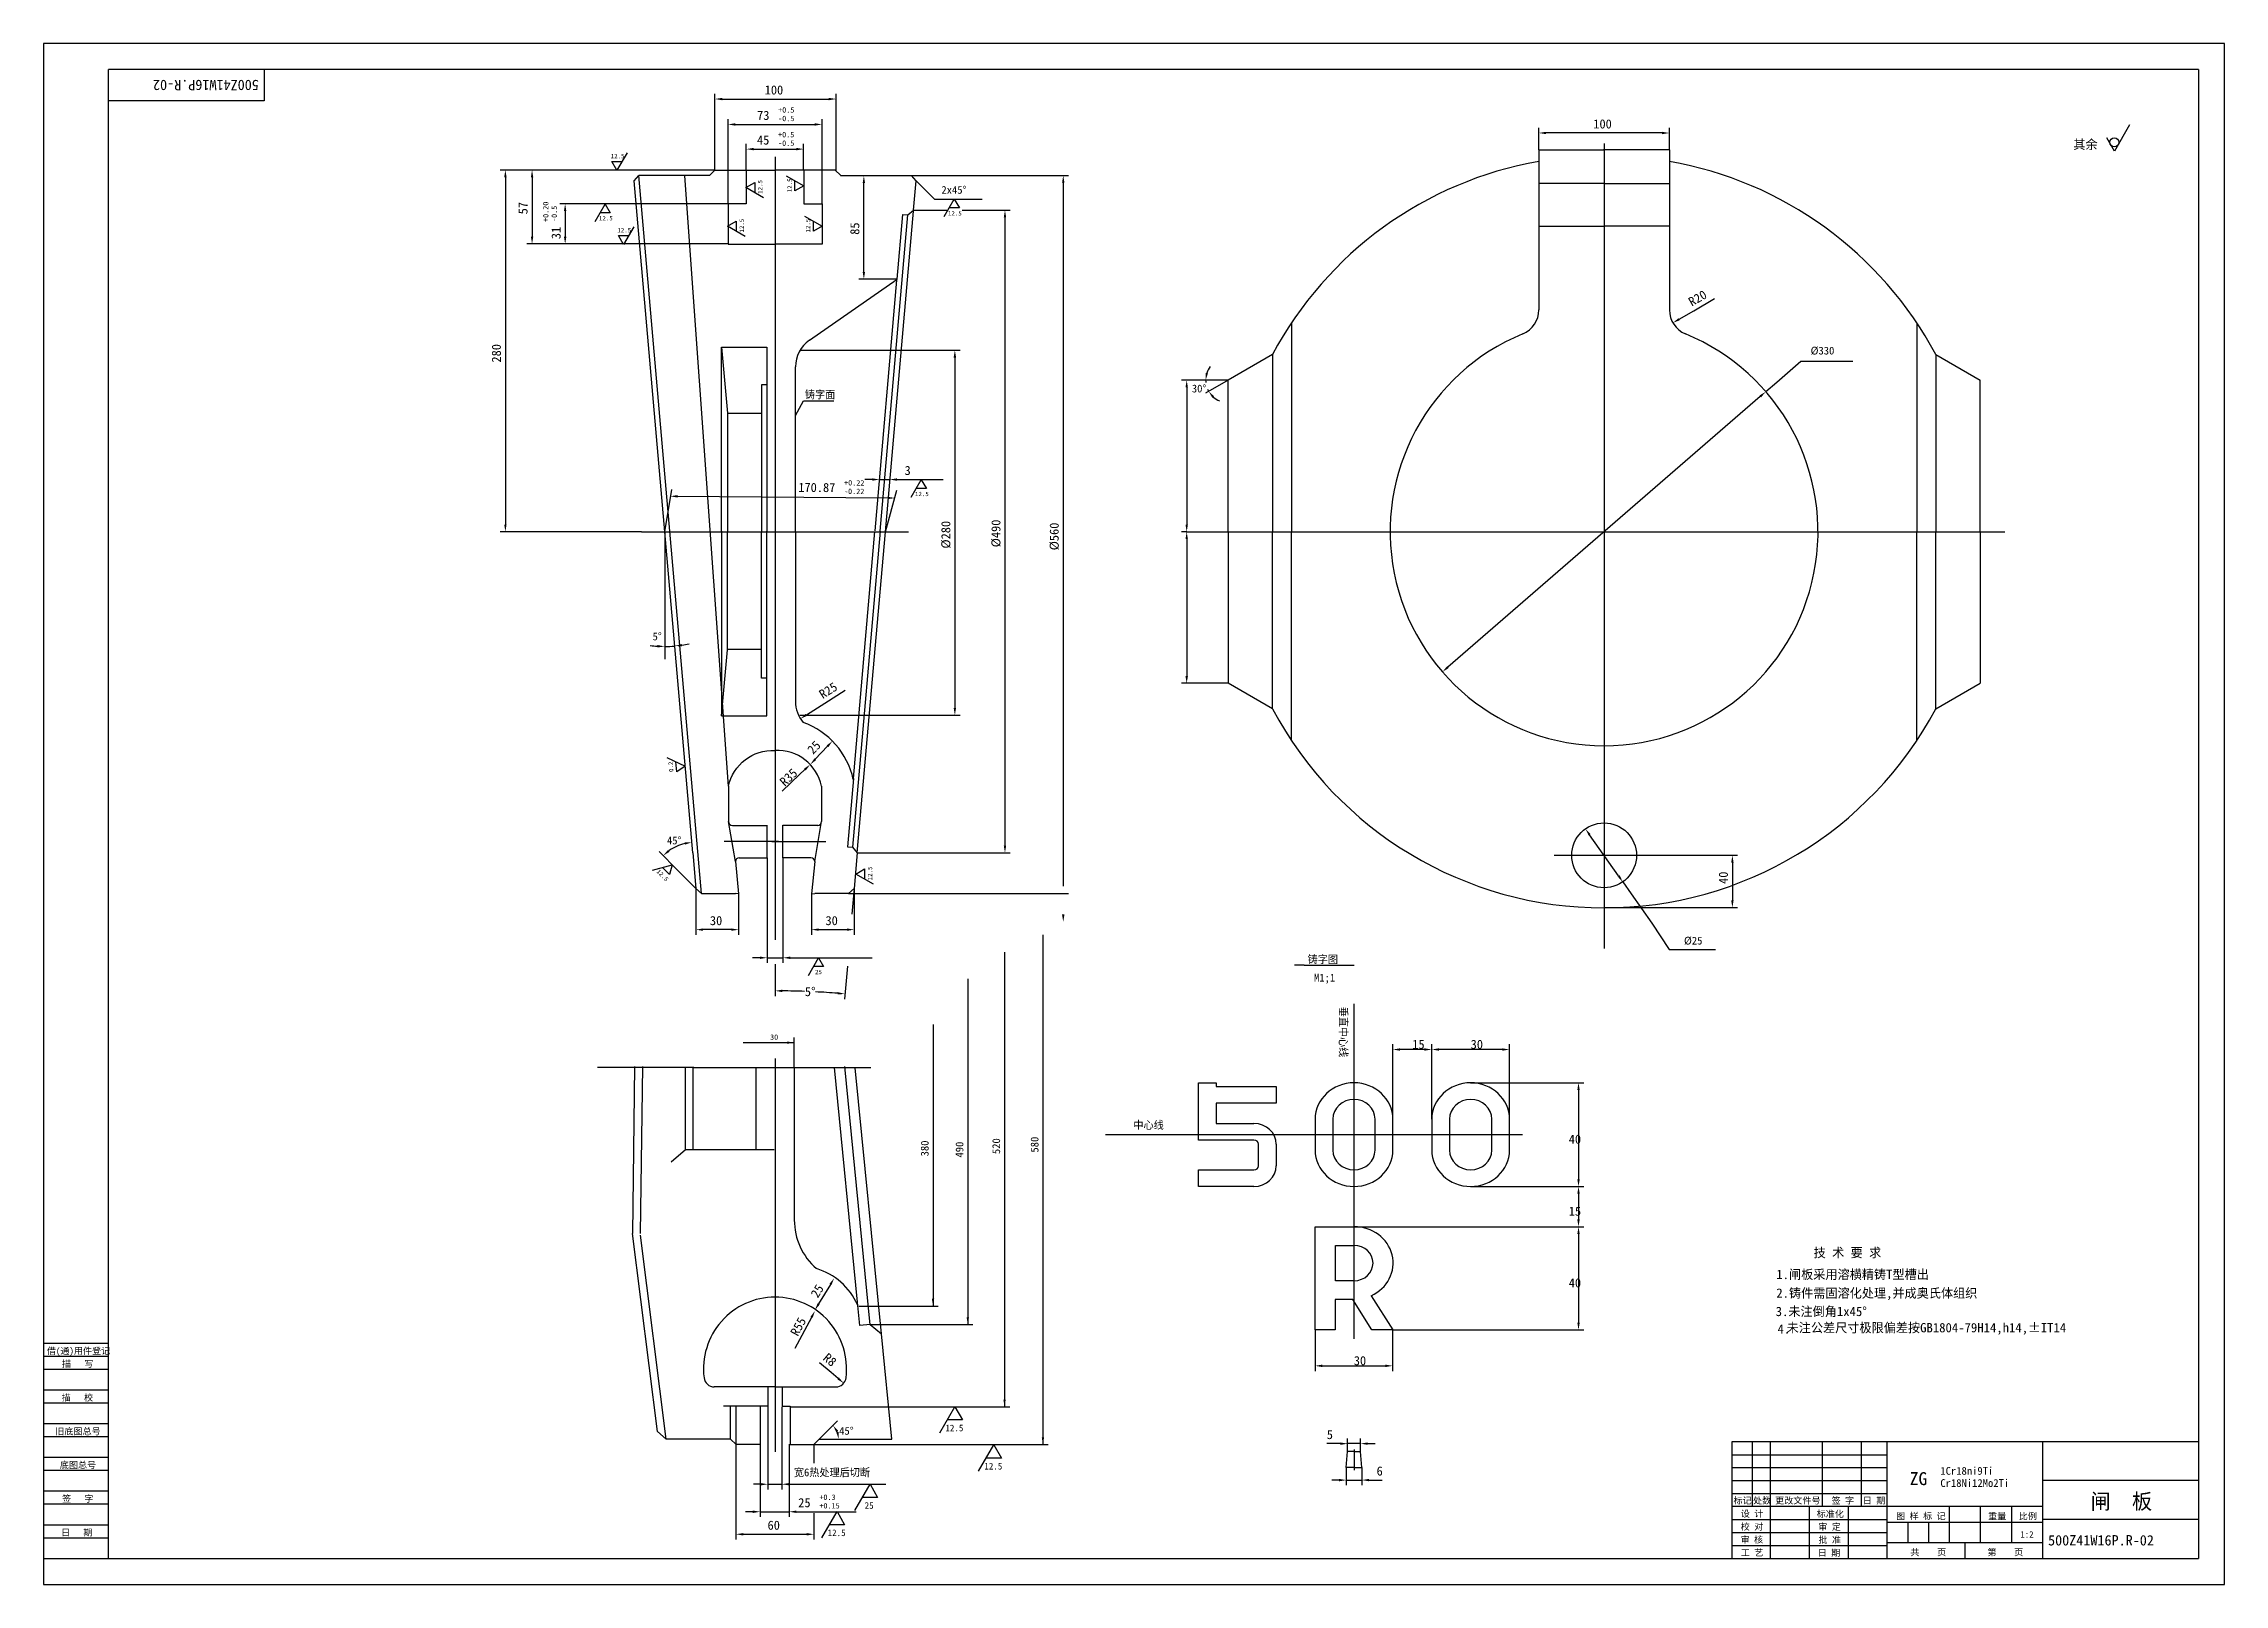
# Model space of a CAD drawing. Header units: metres. Extents: x 0 to 841, y 0 to 594.
import ezdxf

# ---------------------------------------------------------------- set-up
doc = ezdxf.new("R2010")
doc.units = ezdxf.units.M
for name, color, linetype in [('C', 6, 'Continuous'), ('D', 1, 'Continuous'), ('FL', 5, 'Continuous'), ('T', 7, 'Continuous'), ('TL', 4, 'Continuous')]:
    doc.layers.add(name, color=color, linetype=linetype)

# ---------------------------------------------------------------- blocks, each defined once
blk = doc.blocks.new('TUKUN1')
at = {"layer": 'FL'}
for p, q in [((841, 594), (0, 594)), ((0, 594), (0, 0)), ((841, 0), (841, 594)), ((0, 83), (25, 83)), ((0, 75), (25, 75)), ((0, 70), (25, 70)), ((0, 62), (25, 62)), ((0, 57), (25, 57)), ((659, 30), (659, 55)), ((666, 10), (666, 55)), ((686, 30), (686, 55)), ((701, 30), (701, 55)), ((0, 49), (25, 49)), ((0, 44), (25, 44)), ((651, 50), (711, 50)), ((651, 45), (711, 45)), ((0, 36), (25, 36)), ((651, 40), (711, 40)), ((651, 35), (711, 35)), ((0, 31), (25, 31)), ((696, 10), (696, 30)), ((0, 23), (25, 23)), ((0, 18), (25, 18)), ((651, 25), (711, 25)), ((651, 20), (711, 20)), ((651, 15), (711, 15)), ((0, 0), (841, 0))]:
    blk.add_line(p, q, dxfattribs=at)
at = {"layer": 'TL'}
for p, q in [((831, 584), (25, 584)), ((25, 10), (25, 584)), ((85, 584), (85, 572)), ((831, 584), (831, 10)), ((85, 572), (25, 572)), ((0, 93), (25, 93)), ((0, 88), (25, 88)), ((831, 55), (651, 55)), ((651, 55), (651, 10)), ((711, 10), (711, 55)), ((771, 10), (771, 55)), ((831, 40), (771, 40)), ((771, 30), (651, 30)), ((681, 10), (681, 30)), ((735, 16), (735, 30)), ((747, 16), (747, 30)), ((759, 16), (759, 30)), ((711, 24), (771, 24)), ((719, 16), (719, 24)), ((727, 16), (727, 24)), ((831, 25), (771, 25)), ((0, 10), (831, 10)), ((771, 16), (711, 16)), ((741, 10), (741, 16))]:
    blk.add_line(p, q, dxfattribs=at)
at = {"layer": 'T'}
for s, p in [('借(通)用件登记', (1.26, 88.76)), ('描   写', (7.09, 83.76)), ('描   校', (6.98, 70.76)), ('旧底图总号', (4.52, 57.76)), ('底图总号', (6.25, 44.76)), ('签   字', (7.1, 31.76)), ('标记', (651.71, 31.07)), ('处数', (659.22, 31.07)), ('更改文件号', (667.75, 31.07)), ('签 字', (689.53, 31.07)), ('日 期', (701.57, 31.07)), ('设 计', (654.5, 25.99)), ('标准化', (683.77, 25.93)), ('图 样 标 记', (714.4, 25.04)), ('重量', (749.88, 25.04)), ('比例', (761.7, 25.04)), ('日   期', (6.72, 18.76)), ('校 对', (654.48, 20.99)), ('审 核', (654.41, 15.99)), ('批 准', (684.46, 15.93)), ('审 定', (684.39, 20.93)), ('工 艺', (654.52, 10.99)), ('日 期', (684.18, 10.93)), ('共    页', (719.91, 11.13)), ('第    页', (749.62, 11.13))]:
    blk.add_text(s, height=2.5, dxfattribs=at).set_placement(p)
blk = doc.blocks.new('MZR')
at = {"linetype": 'CONTINUOUS'}
blk.add_lwpolyline([(3.5, 9.94, -0.8), (5.04, 3.29), (6.98, 0), (5.11, 0), (3.4, 2.94), (1.81, 2.94), (1.81, 0), (0, 0), (0, 9.94), (3.5, 9.94)], format="xyb", dxfattribs=at)
blk.add_lwpolyline([(1.84, 4.74), (1.84, 8.14), (3.51, 8.14, -1), (3.51, 4.74)], format="xyb", close=True, dxfattribs=at)
blk = doc.blocks.new('MZ0')
at = {"linetype": 'CONTINUOUS'}
for points in [[(7, 6.5, 0.41), (3.5, 10, 0.41), (0, 6.5), (0, 3.5, 0.41), (3.5, 0, 0.41), (7, 3.5)], [(5.4, 6.5, 0.41), (3.5, 8.4, 0.41), (1.6, 6.5), (1.6, 3.5, 0.41), (3.5, 1.6, 0.41), (5.4, 3.5)]]:
    blk.add_lwpolyline(points, format="xyb", close=True, dxfattribs=at)
blk = doc.blocks.new('MZ5')
blk.add_lwpolyline([(0, 0), (0, 1.6), (5, 1.6, 0.41), (5.4, 2), (5.4, 4.08, 0.41), (5, 4.48), (0, 4.48), (0, 10), (1.6, 10), (1.6, 9.64), (7, 9.64), (7, 8.04), (1.6, 8.04), (1.6, 6.08), (5, 6.08, -0.41), (7, 4.08), (7, 2, -0.41), (5, 0)], format="xyb", close=True)

msp = doc.modelspace()

# ---------------------------------------------------------------- linework, layer by layer
at = {"layer": 'C'}
for p, q in [((601.79, 555.52), (601.79, 245.11)), ((282.07, 550.42), (282.07, 516.79)), ((282.07, 516.79), (282.07, 321.21)), ((230.57, 405.81), (333.58, 405.81)), ((440.58, 405.81), (756.32, 405.81)), ((282.07, 321.21), (282.07, 259.9)), ((283.34, 286.38), (262.47, 286.38)), ((280.8, 286.38), (301.68, 286.38)), ((582.56, 281.07), (624.78, 281.07)), ((505.32, 223.77), (505.32, 94.7)), ((282.07, 202.76), (282.07, 110.68)), ((250.74, 199.26), (213.58, 199.26)), ((250.74, 199.26), (281.76, 199.26)), ((281.76, 199.26), (289.66, 199.26)), ((289.66, 199.26), (319.03, 199.26)), ((409.45, 173.39), (570.26, 173.39)), ((282.07, 110.68), (282.07, 94.69)), ((282.07, 94.69), (282.07, 61.66)), ((282.07, 61.66), (282.07, 51.14)), ((505.37, 51.95), (505.37, 44.06))]:
    msp.add_line(p, q, dxfattribs=at)
at = {"layer": 'D'}
for p, q in [((258.88, 545.28), (258.88, 574.64)), ((261.68, 572.64), (302.81, 572.64)), ((305.61, 544.93), (305.61, 574.64)), ((263.93, 532.23), (263.93, 564.85)), ((300.21, 532.23), (300.21, 564.85)), ((266.73, 562.85), (297.41, 562.85)), ((270.99, 545.17), (270.99, 555.33)), ((293.1, 545.17), (293.1, 555.33)), ((576.62, 553.11), (576.62, 561.55)), ((624.17, 559.55), (579.42, 559.55)), ((626.97, 553.11), (626.97, 561.55)), ((798.56, 552.58), (795.63, 557.65)), ((804.41, 562.72), (798.56, 552.58)), ((221.12, 545.19), (219.17, 548.57)), ((219.17, 548.57), (223.07, 548.57)), ((225.02, 551.95), (221.12, 545.19)), ((273.79, 553.33), (290.3, 553.33)), ((186.37, 545.28), (176.08, 545.28)), ((178.08, 542.48), (178.08, 408.61)), ((258.88, 545.28), (186.37, 545.28)), ((188.37, 542.48), (188.37, 519.56)), ((270.85, 538.52), (274.23, 540.47)), ((277.61, 534.61), (270.85, 538.52)), ((274.23, 540.47), (274.23, 536.57)), ((286.37, 543.05), (293.13, 539.15)), ((289.75, 537.2), (289.75, 541.1)), ((293.13, 539.15), (289.75, 537.2)), ((316.32, 506.02), (316.32, 540.25)), ((334.64, 543.14), (395.22, 543.14)), ((336.46, 541.15), (343.54, 534.08)), ((393.22, 540.34), (393.22, 269.14)), ((263.93, 532.23), (199.13, 532.23)), ((212.69, 525.41), (216.59, 532.17)), ((216.59, 532.17), (218.54, 528.79)), ((343.54, 534.08), (361.97, 534.08)), ((347.29, 527.3), (351.2, 534.06)), ((353.15, 530.68), (349.24, 530.68)), ((351.2, 534.06), (353.15, 530.68)), ((201.13, 529.43), (201.13, 519.56)), ((218.54, 528.79), (214.64, 528.79)), ((227.59, 523.38), (223.69, 516.62)), ((263.75, 523.6), (267.13, 525.55)), ((270.51, 519.69), (263.75, 523.6)), ((267.13, 525.55), (267.13, 521.65)), ((293.49, 527.5), (300.25, 523.6)), ((296.87, 521.65), (296.87, 525.55)), ((300.25, 523.6), (296.87, 521.65)), ((335.47, 529.78), (348.27, 529.78)), ((354.29, 529.78), (372.74, 529.78)), ((370.74, 526.98), (370.74, 284.83)), ((199.13, 516.76), (186.37, 516.76)), ((263.95, 516.76), (199.13, 516.76)), ((223.69, 516.62), (221.74, 520)), ((221.74, 520), (225.64, 520)), ((329.19, 503.22), (314.32, 503.22)), ((630.74, 487.75), (636.42, 491.04)), ((636.42, 491.04), (644.43, 495.68)), ((291.58, 475.79), (353.42, 475.79)), ((351.42, 472.99), (351.42, 337.84)), ((668.38, 463.49), (677.64, 471.52)), ((677.64, 471.52), (697.69, 471.52)), ((456.79, 464.24), (438.82, 464.24)), ((456.79, 464.24), (448.13, 459.24)), ((664.15, 459.83), (668.38, 463.49)), ((289.95, 450.61), (293.02, 456.27)), ((293.02, 456.27), (304.73, 456.27)), ((440.82, 461.44), (440.82, 408.61)), ((662.03, 457.99), (541.55, 353.62)), ((239.52, 405.81), (242.21, 422.15)), ((319.54, 425.94), (316.74, 425.94)), ((322.37, 425.94), (326.32, 425.94)), ((324.62, 405.81), (329, 421.81)), ((329.12, 425.94), (331.92, 425.94)), ((331.92, 425.94), (334.34, 425.94)), ((334.34, 425.94), (346.86, 425.94)), ((334.56, 419.09), (338.47, 425.85)), ((340.42, 422.47), (336.52, 422.47)), ((338.47, 425.85), (340.42, 422.47)), ((244.47, 419.47), (325.54, 418.84)), ((230.57, 405.81), (176.08, 405.81)), ((239.52, 405.81), (239.52, 356.69)), ((440.82, 405.81), (438.82, 405.81)), ((440.58, 405.81), (442.82, 405.81)), ((440.82, 403.01), (440.82, 350.18)), ((456.79, 347.38), (438.82, 347.38)), ((294.22, 335.23), (301.33, 339.74)), ((301.33, 339.74), (309.15, 344.7)), ((291.58, 335.04), (353.42, 335.04)), ((297.59, 318.12), (302.28, 323.09)), ((240.28, 318.76), (247.35, 315.46)), ((244.15, 313.23), (243.81, 317.11)), ((247.35, 315.46), (244.15, 313.23)), ((291.55, 312.2), (284.83, 305.83)), ((293.58, 314.13), (291.55, 312.2)), ((607.38, 273.14), (596.2, 289)), ((244.48, 275.41), (237.41, 282.48)), ((279.02, 280.15), (279.02, 239.57)), ((285.12, 280.15), (285.12, 239.57)), ((313.79, 282.03), (372.74, 282.03)), ((624.78, 281.07), (653.27, 281.07)), ((651.27, 278.27), (651.27, 263.72)), ((234.87, 275.37), (242.41, 277.39)), ((241.4, 273.62), (238.64, 276.38)), ((242.41, 277.39), (241.4, 273.62)), ((251.55, 268.33), (244.48, 275.41)), ((313.23, 273.86), (316.61, 275.81)), ((319.99, 269.96), (313.23, 273.86)), ((316.61, 275.81), (316.61, 271.91)), ((608.99, 270.85), (612.22, 266.27)), ((251.55, 268.33), (251.55, 250.41)), ((268.02, 266.28), (268.02, 250.41)), ((296.13, 266.28), (296.13, 250.41)), ((310.42, 266.34), (395.22, 266.34)), ((312.6, 268.33), (311.72, 258.32)), ((312.6, 268.33), (312.6, 250.41)), ((601.74, 260.92), (653.27, 260.92)), ((612.22, 266.27), (620.24, 254.89)), ((265.22, 252.41), (254.35, 252.41)), ((282.07, 259.9), (282.07, 248.53)), ((298.93, 252.41), (309.8, 252.41)), ((620.24, 254.89), (626.89, 244.82)), ((385.38, 250.38), (385.38, 53.87)), ((626.89, 244.82), (644.78, 244.82)), ((276.22, 241.57), (273.42, 241.57)), ((279.02, 241.57), (285.12, 241.57)), ((282.07, 239.11), (282.07, 226.82)), ((287.92, 241.57), (290.72, 241.57)), ((290.72, 241.57), (292.98, 241.57)), ((292.98, 241.57), (319.58, 241.57)), ((294.97, 234.79), (298.87, 241.55)), ((300.82, 238.17), (296.92, 238.17)), ((298.87, 241.55), (300.82, 238.17)), ((309.98, 238.39), (308.86, 225.65)), ((370.58, 243.71), (370.58, 68.43)), ((486.13, 238.67), (482.35, 238.67)), ((486.13, 238.67), (505.37, 238.67)), ((356.41, 233.49), (356.41, 100.13)), ((289.49, 199.39), (289.49, 210.85)), ((343, 215.9), (343, 107.29)), ((269.77, 208.85), (289.49, 208.85)), ((520.32, 179.39), (520.32, 208.2)), ((532.52, 206.2), (523.12, 206.2)), ((535.32, 179.39), (535.32, 208.2)), ((562.52, 206.2), (538.12, 206.2)), ((565.32, 179.39), (565.32, 208.2)), ((550.32, 193.39), (593.92, 193.39)), ((591.92, 190.59), (591.92, 156.19)), ((550.32, 153.39), (593.92, 153.39)), ((591.92, 150.59), (591.92, 140.67)), ((505.31, 137.87), (593.92, 137.87)), ((591.92, 135.07), (591.92, 100.91)), ((303.44, 115.65), (298.89, 108.13)), ((296.13, 102.94), (289.65, 90.89)), ((314.36, 107.29), (345, 107.29)), ((318.71, 100.13), (358.41, 100.13)), ((490.32, 98.11), (490.32, 82.25)), ((520.22, 98.11), (593.92, 98.11)), ((520.22, 98.11), (520.22, 82.25)), ((303.69, 81.65), (299.16, 85.46)), ((493.12, 84.25), (517.42, 84.25)), ((306.42, 79.37), (303.69, 81.65)), ((279.3, 68.69), (279.3, 36.6)), ((284.74, 68.39), (284.74, 36.6)), ((287.91, 68.43), (372.58, 68.43)), ((345.56, 58.36), (351.42, 68.5)), ((351.42, 68.5), (354.34, 63.43)), ((299.08, 55.95), (306.15, 63.02)), ((354.34, 63.43), (348.49, 63.43)), ((266.98, 53.96), (266.98, 17.32)), ((276.3, 53.95), (276.3, 26)), ((287.5, 54.01), (287.5, 26)), ((297.07, 53.95), (297.07, 46.71)), ((297.16, 53.87), (387.38, 53.87)), ((360.58, 43.6), (366.44, 53.74)), ((366.44, 53.74), (369.36, 48.67)), ((497.27, 54.25), (494.85, 54.25)), ((500.07, 54.25), (497.27, 54.25)), ((502.87, 51.24), (502.87, 56.25)), ((507.87, 54.25), (502.87, 54.25)), ((507.87, 51.24), (507.87, 56.25)), ((510.67, 54.25), (513.47, 54.25)), ((369.36, 48.67), (363.51, 48.67)), ((502.37, 45), (502.37, 38.2)), ((508.37, 45), (508.37, 38.2)), ((276.5, 38.6), (273.7, 38.6)), ((279.3, 38.6), (284.74, 38.6)), ((287.54, 38.6), (290.34, 38.6)), ((290.34, 38.6), (297.93, 38.6)), ((297.93, 38.6), (324.74, 38.6)), ((312.84, 28.46), (318.7, 38.6)), ((318.7, 38.6), (321.62, 33.53)), ((499.57, 40.2), (496.77, 40.2)), ((502.37, 40.2), (508.37, 40.2)), ((511.17, 40.2), (513.97, 40.2)), ((513.97, 40.2), (516.23, 40.2)), ((273.5, 28), (270.7, 28)), ((276.3, 28), (287.5, 28)), ((290.3, 28), (293.1, 28)), ((293.1, 28), (298.85, 28)), ((297.07, 27.51), (297.07, 17.32)), ((298.85, 28), (313.34, 28)), ((300.14, 17.93), (306, 28.07)), ((306, 28.07), (308.92, 23)), ((321.62, 33.53), (315.77, 33.53)), ((269.78, 19.32), (294.27, 19.32)), ((308.92, 23), (303.07, 23))]:
    msp.add_line(p, q, dxfattribs=at)
msp.add_circle((798.56, 555.96), 1.69, dxfattribs=at)
for centre, radius, start, end in [((456.79, 464.24), 8.66, 180, 185.78), ((456.79, 464.24), 8.66, 142.78, 161.39), ((456.79, 464.24), 8.66, 203.85, 210), ((456.79, 464.24), 8.66, 228.61, 247.22), ((239.52, 405.81), 44.22, 262.74, 266.37), ((239.52, 405.81), 44.22, 270, 275), ((239.52, 405.81), 44.22, 278.63, 282.26), ((251.55, 268.33), 17.84, 104, 126), ((282.07, -80.56), 309.38, 87.89, 89.48), ((282.07, -80.56), 309.38, 85.52, 87.11), ((299.08, 55.95), 7.58, 21.28, 23.72)]:
    msp.add_arc(centre, radius, start, end, dxfattribs=at)
for points in [[(261.68, 573.1), (261.68, 572.17), (258.88, 572.64)], [(302.81, 573.1), (302.81, 572.17), (305.61, 572.64)], [(266.73, 563.31), (266.73, 562.38), (263.93, 562.85)], [(297.41, 563.31), (297.41, 562.38), (300.21, 562.85)], [(579.42, 560.01), (579.42, 559.08), (576.62, 559.55)], [(624.17, 560.01), (624.17, 559.08), (626.97, 559.55)], [(273.79, 553.8), (273.79, 552.86), (270.99, 553.33)], [(290.3, 553.8), (290.3, 552.86), (293.1, 553.33)], [(177.61, 542.48), (178.54, 542.48), (178.08, 545.28)], [(187.91, 542.48), (188.84, 542.48), (188.37, 545.28)], [(315.86, 540.25), (316.79, 540.25), (316.32, 543.05)], [(392.75, 540.34), (393.69, 540.34), (393.22, 543.14)], [(200.66, 529.43), (201.6, 529.43), (201.13, 532.23)], [(370.28, 526.98), (371.21, 526.98), (370.74, 529.78)], [(187.91, 519.56), (188.84, 519.56), (188.37, 516.76)], [(200.66, 519.56), (201.6, 519.56), (201.13, 516.76)], [(315.86, 506.02), (316.79, 506.02), (316.32, 503.22)], [(630.97, 487.35), (630.5, 488.16), (628.31, 486.35)], [(350.95, 472.99), (351.88, 472.99), (351.42, 475.79)], [(440.35, 461.44), (441.29, 461.44), (440.82, 464.24)], [(449.05, 466.92), (448.13, 467.08), (448.13, 464.24)], [(450.71, 457.45), (451.43, 458.04), (449.29, 459.91)], [(662.34, 457.64), (661.72, 458.35), (664.15, 459.83)], [(319.54, 426.41), (319.54, 425.47), (322.34, 425.94)], [(329.12, 426.41), (329.12, 425.47), (326.32, 425.94)], [(244.47, 419.94), (244.46, 419.01), (241.67, 419.49)], [(325.54, 419.31), (325.53, 418.38), (328.34, 418.82)], [(177.61, 408.61), (178.54, 408.61), (178.08, 405.81)], [(440.35, 408.61), (441.29, 408.61), (440.82, 405.81)], [(440.35, 403.01), (441.29, 403.01), (440.82, 405.81)], [(236.74, 362.15), (236.71, 361.21), (239.52, 361.59)], [(246.21, 361.63), (246.1, 362.55), (243.37, 361.76)], [(541.86, 353.27), (541.25, 353.98), (539.44, 351.79)], [(440.35, 350.18), (441.29, 350.18), (440.82, 347.38)], [(350.95, 337.84), (351.88, 337.84), (351.42, 335.04)], [(294.47, 334.84), (293.97, 335.63), (291.85, 333.74)], [(301.94, 323.41), (302.62, 322.77), (304.2, 325.13)], [(293.9, 313.79), (293.26, 314.47), (295.61, 316.06)], [(297.25, 318.44), (297.93, 317.8), (295.67, 316.08)], [(247.15, 286.11), (247.31, 285.19), (249.99, 286.11)], [(595.82, 288.73), (596.58, 289.27), (594.59, 291.28)], [(241.36, 282.42), (240.76, 283.12), (238.93, 280.95)], [(370.28, 284.83), (371.21, 284.83), (370.74, 282.03)], [(650.8, 278.27), (651.74, 278.27), (651.27, 281.07)], [(607, 272.87), (607.76, 273.41), (608.99, 270.85)], [(650.8, 263.72), (651.74, 263.72), (651.27, 260.92)], [(254.35, 252.88), (254.35, 251.95), (251.55, 252.41)], [(265.22, 252.88), (265.22, 251.95), (268.02, 252.41)], [(298.93, 252.88), (298.93, 251.95), (296.13, 252.41)], [(309.8, 252.88), (309.8, 251.95), (312.6, 252.41)], [(392.75, 258.26), (393.69, 258.26), (393.22, 255.46)], [(276.22, 242.04), (276.22, 241.11), (279.02, 241.57)], [(287.92, 242.04), (287.92, 241.11), (285.12, 241.57)], [(284.87, 228.34), (284.87, 229.27), (282.07, 228.82)], [(306.28, 228.34), (306.21, 227.41), (309.04, 227.64)], [(286.69, 209.3), (289.49, 208.85), (286.69, 208.4)], [(523.12, 206.67), (523.12, 205.74), (520.32, 206.2)], [(532.52, 206.67), (532.52, 205.74), (535.32, 206.2)], [(538.12, 206.67), (538.12, 205.74), (535.32, 206.2)], [(562.52, 206.67), (562.52, 205.74), (565.32, 206.2)], [(591.46, 190.59), (592.39, 190.59), (591.92, 193.39)], [(591.46, 156.19), (592.39, 156.19), (591.92, 153.39)], [(591.46, 150.59), (592.39, 150.59), (591.92, 153.39)], [(591.46, 140.67), (592.39, 140.67), (591.92, 137.87)], [(591.46, 135.07), (592.39, 135.07), (591.92, 137.87)], [(303.04, 115.89), (303.84, 115.41), (304.89, 118.04)], [(343.45, 110.09), (343, 107.29), (342.55, 110.09)], [(296.54, 102.72), (295.72, 103.16), (297.46, 105.41)], [(298.49, 108.37), (299.29, 107.89), (297.44, 105.73)], [(356.86, 102.93), (356.41, 100.13), (355.96, 102.93)], [(591.46, 100.91), (592.39, 100.91), (591.92, 98.11)], [(493.12, 84.72), (493.12, 83.79), (490.32, 84.25)], [(517.42, 84.72), (517.42, 83.79), (520.22, 84.25)], [(306.12, 79.01), (306.72, 79.72), (308.56, 77.56)], [(371.03, 71.23), (370.58, 68.43), (370.13, 71.23)], [(305.63, 58.73), (306.4, 59.26), (304.44, 61.31)], [(306.6, 58.79), (305.68, 58.61), (306.66, 55.95)], [(385.83, 56.67), (385.38, 53.87), (384.93, 56.67)], [(500.07, 54.72), (500.07, 53.78), (502.87, 54.25)], [(510.67, 54.72), (510.67, 53.78), (507.87, 54.25)], [(276.5, 39.07), (276.5, 38.14), (279.3, 38.6)], [(287.54, 39.07), (287.54, 38.14), (284.74, 38.6)], [(499.57, 40.67), (499.57, 39.73), (502.37, 40.2)], [(511.17, 40.67), (511.17, 39.73), (508.37, 40.2)], [(273.5, 28.47), (273.5, 27.53), (276.3, 28)], [(290.3, 28.47), (290.3, 27.53), (287.5, 28)], [(269.78, 19.78), (269.78, 18.85), (266.98, 19.32)], [(294.27, 19.78), (294.27, 18.85), (297.07, 19.32)]]:
    msp.add_solid(points, dxfattribs=at)
at = {"layer": 'TL'}
for p, q in [((576.62, 553.11), (576.62, 522.49)), ((576.62, 553.11), (602.03, 553.11)), ((626.97, 553.11), (601.56, 553.11)), ((626.97, 553.11), (626.97, 523.18)), ((227.68, 541.15), (229.51, 543.14)), ((239.52, 405.81), (227.68, 541.15)), ((241.51, 405.98), (229.51, 543.14)), ((256.88, 543.14), (229.51, 543.14)), ((264.12, 307.68), (247.3, 543.06)), ((256.88, 543.28), (258.88, 545.28)), ((258.88, 545.28), (282.07, 545.28)), ((270.93, 545.23), (270.93, 532.23)), ((305.27, 545.28), (282.07, 545.28)), ((293.21, 545.23), (293.21, 532.23)), ((307.27, 543.28), (305.27, 545.28)), ((307.27, 543.14), (334.64, 543.14)), ((336.46, 541.15), (334.64, 543.14)), ((601.71, 540.07), (576.69, 540.07)), ((601.87, 540.07), (626.89, 540.07)), ((263.93, 532.23), (263.93, 516.73)), ((270.93, 532.23), (263.93, 532.23)), ((293.21, 532.23), (300.21, 532.23)), ((300.21, 532.23), (300.21, 516.73)), ((322.63, 405.98), (333.3, 527.96)), ((324.62, 405.81), (335.44, 529.44)), ((576.62, 522.49), (576.62, 491.36)), ((576.69, 523.67), (601.71, 523.67)), ((626.89, 523.67), (601.87, 523.67)), ((626.97, 523.18), (626.97, 491.36)), ((263.93, 516.73), (282.21, 516.73)), ((300.21, 516.73), (281.94, 516.73)), ((320.64, 406.16), (329.09, 502.78)), ((481.23, 486.37), (481.23, 405.81)), ((722.35, 486.37), (722.35, 405.81)), ((261.37, 405.81), (261.37, 476.92)), ((261.37, 476.92), (263.68, 451.47)), ((261.37, 476.92), (278.89, 476.92)), ((278.89, 476.92), (278.89, 405.81)), ((473.88, 474.1), (456.79, 464.24)), ((473.88, 474.1), (473.88, 405.81)), ((729.7, 474.1), (729.7, 405.81)), ((729.7, 474.1), (746.79, 464.24)), ((289.95, 405.92), (289.95, 469.39)), ((456.79, 405.81), (456.79, 464.24)), ((746.79, 405.81), (746.79, 464.24)), ((276.89, 462.46), (276.89, 451.43)), ((278.89, 462.46), (276.89, 462.46)), ((263.68, 451.47), (263.68, 405.9)), ((276.89, 451.43), (263.68, 451.43)), ((276.89, 451.43), (276.89, 405.9)), ((250.35, 282.03), (239.52, 405.81)), ((253.73, 266.34), (241.51, 405.98)), ((261.37, 405.99), (261.37, 334.88)), ((263.68, 360.33), (263.68, 405.9)), ((276.89, 360.37), (276.89, 405.9)), ((278.89, 334.88), (278.89, 405.99)), ((289.91, 405.81), (289.91, 340.43)), ((322.63, 405.98), (311.97, 284.16)), ((312.31, 310.65), (320.51, 405.93)), ((313.79, 282.03), (324.62, 405.81)), ((456.79, 405.81), (456.79, 347.38)), ((473.88, 337.51), (473.88, 405.81)), ((481.23, 325.25), (481.23, 405.81)), ((722.35, 325.25), (722.35, 405.81)), ((729.7, 337.51), (729.7, 405.81)), ((746.79, 405.81), (746.79, 347.38)), ((261.37, 334.88), (263.68, 360.33)), ((276.89, 360.37), (263.68, 360.37)), ((276.89, 349.34), (276.89, 360.37)), ((278.89, 349.34), (276.89, 349.34)), ((473.88, 337.51), (456.79, 347.38)), ((729.7, 337.51), (746.79, 347.38)), ((261.37, 334.88), (278.89, 334.88)), ((264.12, 307.68), (264.12, 294.12)), ((300.03, 307.68), (300.03, 294.12)), ((266.77, 278.65), (264.12, 294.12)), ((265.62, 292.62), (279.12, 292.62)), ((279.02, 280.15), (279.02, 292.57)), ((298.53, 292.62), (285.02, 292.62)), ((285.12, 280.15), (285.12, 292.65)), ((297.38, 278.65), (300.03, 294.12)), ((250.35, 282.03), (251.55, 268.33)), ((266.77, 278.65), (268.02, 266.28)), ((268.27, 280.15), (279.02, 280.15)), ((295.88, 280.15), (285.12, 280.15)), ((297.38, 278.65), (296.13, 266.28)), ((253.72, 266.34), (251.55, 268.33)), ((253.72, 266.34), (266.77, 266.34)), ((268.02, 266.28), (266.77, 266.34)), ((296.13, 266.28), (297.38, 266.34)), ((310.42, 266.34), (297.38, 266.34)), ((310.42, 266.34), (312.6, 268.33)), ((227.93, 199.65), (227.08, 135.33)), ((230.93, 199.61), (230.08, 135.29)), ((247.55, 167.51), (247.55, 199.34)), ((250.55, 167.51), (250.55, 199.34)), ((274.64, 199.18), (274.64, 167.51)), ((289.5, 199.18), (289.5, 140.5)), ((313.84, 108.75), (304.95, 199.26)), ((318.72, 100.02), (308.93, 199.65)), ((323.08, 96.53), (312.99, 199.18)), ((247.55, 167.51), (242.04, 162.71)), ((281.76, 167.51), (247.55, 167.51)), ((236.7, 58.92), (227.08, 135.33)), ((240.1, 55.95), (230.2, 134.6)), ((314.73, 99.76), (313.84, 108.75)), ((318.71, 100.13), (314.73, 99.76)), ((318.71, 100.13), (323.08, 96.53)), ((327.07, 55.95), (323.08, 96.53)), ((281.92, 76.14), (258.65, 76.14)), ((262.41, 76.14), (258.65, 76.14)), ((279.3, 76.19), (279.3, 68.69)), ((282.23, 76.14), (285, 76.14)), ((284.85, 76.19), (284.85, 68.69)), ((285, 76.14), (305.5, 76.14)), ((301.74, 76.14), (305.5, 76.14)), ((276.3, 68.69), (262.13, 68.69)), ((264.91, 55.95), (264.91, 68.64)), ((267.07, 53.95), (267.07, 68.64)), ((276.3, 68.69), (276.3, 53.94)), ((279.3, 68.69), (276.3, 68.69)), ((284.85, 68.69), (287.85, 68.69)), ((287.85, 68.69), (287.85, 53.94)), ((240.07, 55.95), (236.7, 58.92)), ((264.91, 55.95), (240.07, 55.95)), ((267.07, 53.95), (264.91, 55.95)), ((276.3, 53.95), (267.07, 53.95)), ((287.85, 53.95), (297.07, 53.95)), ((299.08, 55.95), (297.07, 53.95)), ((299.08, 55.95), (327.07, 55.95)), ((502.37, 45), (502.87, 51.24)), ((505.37, 51.24), (502.87, 51.24)), ((505.37, 51.24), (507.87, 51.24)), ((508.37, 45), (507.87, 51.24)), ((505.37, 45), (502.37, 45)), ((505.37, 45), (508.37, 45))]:
    msp.add_line(p, q, dxfattribs=at)
for points in [[(295.31, 479.65), (329.19, 503.22), (331.37, 528.13), (333.3, 527.96), (335.47, 529.78), (336.46, 541.15)], [(312.31, 310.65), (310.04, 284.37), (311.98, 284.2), (313.79, 282.03), (312.6, 268.33)]]:
    msp.add_lwpolyline(points, dxfattribs=at)
for points in [[(312.25, 310.29, 0.26), (292.91, 332.3, 0.26)], [(264.12, 307.68, -0.37), (282.07, 321.49, -0.26)], [(300.03, 307.68, 0.37), (282.07, 321.49, 0.26)], [(313.85, 107.78, 0.22), (298, 121.72, 0.22)]]:
    msp.add_lwpolyline(points, format="xyb", dxfattribs=at)
msp.add_circle((601.79, 281.07), 12.5, dxfattribs=at)
for centre, radius, start, end in [((601.79, 405.81), 145, 100, 151.9), ((601.79, 405.81), 145, 28.1, 80), ((566.62, 491.36), 10, 292.35, 0), ((636.97, 491.36), 10, 180, 247.65), ((302.45, 469.39), 12.5, 124.82, 180), ((601.79, 405.81), 82.5, 112.35, 270), ((601.79, 405.81), 82.5, 270, 67.65), ((302.41, 340.43), 12.5, 180, 220.55), ((601.79, 405.81), 145, 208.1, 331.9), ((265.62, 294.12), 1.5, 180, 270), ((298.53, 294.12), 1.5, 270, 0), ((268.27, 278.65), 1.5, 90, 180), ((295.88, 278.65), 1.5, 0, 90), ((314.5, 140.5), 25, 180, 228.69), ((282.19, 83.04), 27.72, 90.24, 187.03), ((281.95, 83.04), 27.72, 352.97, 89.76), ((258.65, 80.14), 4, 187.03, 270), ((305.5, 80.14), 4, 270, 352.97)]:
    msp.add_arc(centre, radius, start, end, dxfattribs=at)

# ---------------------------------------------------------------- block references
at = {"layer": 'D'}
msp.add_blockref('TUKUN1', (0, 0), dxfattribs=at)
at = {"layer": 'TL', "xscale": 4.29, "yscale": 4, "zscale": 4.29}
for name, p in [('MZ5', (445.32, 153.39)), ('MZ0', (490.32, 153.39)), ('MZ0', (535.32, 153.39)), ('MZR', (490.32, 98.11))]:
    msp.add_blockref(name, p, dxfattribs=at)

# ---------------------------------------------------------------- texts
at = {"layer": 'D'}
for s, height, rotation, p in [('500Z41W16P.R-02', 4, 180, (83, 580)), ('12.5', 1.7, 90, (277.16, 536.09)), ('12.5', 1.7, 90, (288.52, 536.72)), ('57', 3.5, 90, (186.62, 528.19)), ('+0.20', 2.1, 90, (194.68, 525.23)), ('-0.5', 2.1, 90, (197.97, 525.23)), ('31', 3.5, 90, (199.38, 518.61)), ('12.5', 1.7, 90, (270.06, 521.17)), ('12.5', 1.7, 90, (295.64, 521.17)), ('85', 3.5, 90, (314.57, 520.3)), ('R20', 3.5, 30.07, (635.62, 492.6)), ('280', 3.5, 90, (176.33, 471.04)), ('170.87', 3.5, 359.56, (291.03, 421.2)), ('+0.22', 2.1, 359.56, (308.68, 423.67)), ('-0.22', 2.1, 359.56, (308.65, 420.38)), ('%%c280', 3.5, 90, (349.67, 399.33)), ('%%c490', 3.5, 90, (368.99, 399.82)), ('%%c560', 3.5, 90, (391.47, 398.66)), ('R25', 3.5, 32.36, (300.47, 341.27)), ('25', 3.5, 46.68, (296.72, 319.74)), ('0.2', 1.7, 95, (242.91, 313.29)), ('R35', 3.5, 43.48, (285.86, 307.43)), ('12.5', 1.7, 315, (236.23, 274.65)), ('12.5', 1.7, 90, (319.54, 271.43)), ('40', 3.5, 90, (649.52, 270.04)), ('垂直中心线', 3, 270, (499.74, 222.7)), ('380', 3, 90, (341.28, 165)), ('490', 3, 90, (354.7, 164.55)), ('520', 3, 90, (368.86, 165.87)), ('580', 3, 90, (383.66, 166.47)), ('25', 3.5, 58.8, (298.56, 110.14)), ('R55', 3.5, 61.73, (290.85, 95.42)), ('R8', 3.5, 319.98, (300.28, 86.8))]:
    msp.add_text(s, height=height, rotation=rotation, dxfattribs=at).set_placement(p)
for s, height, p in [('100', 3.5, (278.08, 574.39)), ('73', 3.5, (275.14, 564.6)), ('+0.5', 2.1, (283.26, 567.4)), ('-0.5', 2.1, (283.26, 564.11)), ('100', 3.5, (597.62, 561.3)), ('45', 3.5, (275.11, 555.08)), ('+0.5', 2.1, (283.23, 557.88)), ('-0.5', 2.1, (283.23, 554.59)), ('其余', 3.6, (782.74, 553.35)), ('12.5', 1.7, (218.69, 549.8)), ('2x45%%d', 3, (346.23, 536.12)), ('12.5', 1.7, (214.16, 525.86)), ('12.5', 1.7, (221.26, 521.23)), ('12.5', 1.7, (348.77, 527.75)), ('%%c330', 3, (681.44, 474.15)), ('30%%d', 3, (442.81, 459.53)), ('铸字面', 3, (293.6, 457.21)), ('3', 3.5, (332.01, 427.69)), ('12.5', 1.7, (336.04, 419.54)), ('5%%d', 3, (234.84, 363.96)), ('45%%d', 3, (240.39, 285.3)), ('30', 3.5, (256.95, 254.16)), ('30', 3.5, (301.53, 254.16)), ('%%c25', 3, (632.6, 246.68)), ('25', 1.7, (297.5, 235.24)), ('铸字图', 3, (487.48, 239.47)), ('5%%d', 3.5, (293.57, 226.77)), ('M1;1', 3, (489.91, 232.38)), ('30', 2, (280.16, 209.99)), ('中心线', 3, (420.28, 175.57)), ('技 术 要 求', 3.6, (682.6, 126.11)), ('1.闸板采用溶横精铸T型槽出', 3.6, (668.2, 117.71)), ('2.铸件需固溶化处理,并成奥氏体组织', 3.6, (668.2, 110.51)), ('3.未注倒角1x45%%d', 3.6, (667.95, 103.43)), ('未注公差尺寸极限偏差按GB1804-79H14,h14,%%pIT14', 3.6, (672.18, 97.17)), ('4.', 3.6, (668.68, 96.67)), ('45%%d', 3, (306.8, 57.69)), ('12.5', 2.55, (347.77, 59.03)), ('5', 3.5, (494.85, 56)), ('宽6热处理后切断', 3, (289.35, 41.67)), ('12.5', 2.55, (362.79, 44.28)), ('6', 3.5, (514.06, 41.95)), ('ZG', 5, (719.64, 38.26)), ('1Cr18ni9Ti', 3, (731.47, 42.26)), ('+0.3', 2.1, (299.14, 32.55)), ('Cr18Ni12Mo2Ti', 3, (731.47, 37.56)), ('闸  板', 6, (789.38, 29)), ('25', 3.5, (291.02, 29.75)), ('+0.15', 2.1, (299.14, 29.26)), ('25', 2.55, (316.63, 29.14)), ('60', 3.5, (279.19, 21.07)), ('12.5', 2.55, (302.35, 18.61)), ('1:2', 2.5, (762.32, 18)), ('500Z41W16P.R-02', 4, (773, 15))]:
    msp.add_text(s, height=height, dxfattribs=at).set_placement(p)
at = {"layer": 'D', "char_height": 3.5, "attachment_point": 1}
for s, insert in [('\\A1;15', (527.82, 209.95)), ('\\A1;30', (550.32, 209.95)), ('\\A1;40', (588.17, 173.39)), ('\\A1;15', (588.17, 145.63)), ('\\A1;40', (588.17, 117.99)), ('\\A1;30', (505.27, 88))]:
    msp.add_mtext(s, dxfattribs=dict(at, insert=insert))

doc.saveas('drawing.dxf')
